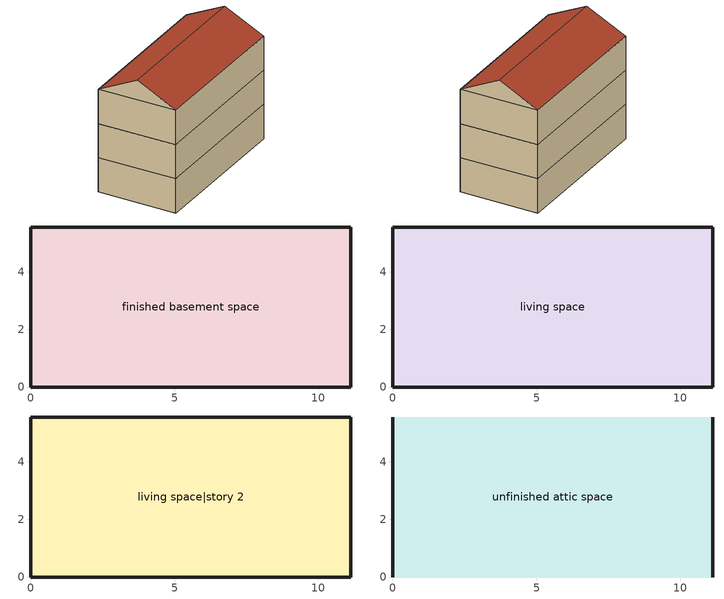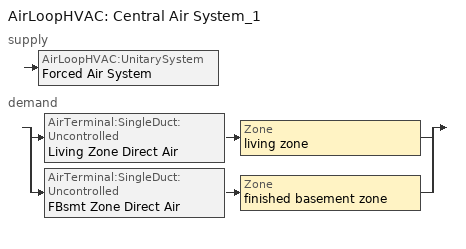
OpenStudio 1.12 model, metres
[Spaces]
finished basement space
 floor ground: 0,0 0,5.56 11.13,5.56 11.13,0 z-2.44
 wall ground: 0,5.56 0,0 11.13,0 11.13,5.56 0,5.56 z-2.44:0
living space
 floor to finished basement space: 0,0 0,5.56 11.13,5.56 11.13,0 z0
 wall outside: 0,5.56 0,0 11.13,0 11.13,5.56 0,5.56 z0:2.44
living space|story 2
 floor to living space: 0,0 0,5.56 11.13,5.56 11.13,0 z2.44
 wall outside: 0,5.56 0,0 11.13,0 11.13,5.56 0,5.56 z2.44:4.88
unfinished attic space
 floor to living space|story 2: 0,5.56 11.13,5.56 11.13,0 0,0 z4.88
 wall outside: 0,2.78,6.27 0,5.56,4.88 0,0,4.88; 11.13,2.78,6.27 11.13,0,4.88 11.13,5.56,4.88
 roof outside: 11.13,2.78,6.27 0,2.78,6.27 0,0,4.88 11.13,0,4.88; 0,2.78,6.27 11.13,2.78,6.27 11.13,5.56,4.88 0,5.56,4.88
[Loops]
AirLoopHVAC 'Central Air System_1'
 supply: AirLoopHVAC:UnitarySystem 'Forced Air System'
 demand: split
  | AirTerminal:SingleDuct:Uncontrolled 'Living Zone Direct Air' > Zone 'living zone'
  | AirTerminal:SingleDuct:Uncontrolled 'FBsmt Zone Direct Air' > Zone 'finished basement zone'
[ClimateZones]
Climate Zone Institution Name 1=ASHRAE; Climate Zone Document Name 1=ANSI/ASHRAE Standard 169; Climate Zone Document Year 1=2006; Climate Zone Institution Name 2=CEC; Climate Zone Document Name 2=California Climate Zone Descriptions; Climate Zone Document Year 2=1995; Climate Zone Institution Name 3=Building America; Climate Zone Document Year 3=0; Climate Zone Value 3=Cold
[Building]
Building 1: Standards Number of Living Units=1
[Site]
Denver Intl Ap_CO_USA: Latitude {deg}=39.83; Longitude {deg}=-104.65; Time Zone {hr}=-7; Elevation {m}=1650
[SizingPeriod:DesignDay] Barometric Pressure {Pa}=83011; Sky Clearness=0; Rain Indicator=0; Snow Indicator=0; Day of Month=21; Daylight Saving Time Indicator=0; Humidity Indicating Type=Wetbulb; Dry-Bulb Temperature Range Modifier Type=DefaultMultipliers
Name | Maximum Dry-Bulb Temperature {C} | Daily Dry-Bulb Temperature Range {deltaC} | Humidity Indicating Conditions at Maximum Dry-Bulb | Wind Speed {m/s} | Wind Direction {deg} | Month | Day Type | Solar Model Indicator | ASHRAE Taub | ASHRAE Taud
Denver Intl Ap Ann Clg .4% Condns WB=>MDB | 27.3 | 15.2 | 18.3 | 4.2 | 80 | 7 | SummerDesignDay | ASHRAETau | 0.424 | 2.012
Denver Intl Ap Ann Clg .4% Condns DB=>MWB | 34.6 | 15.2 | 15.7 | 4.2 | 80 | 7 | SummerDesignDay | ASHRAETau | 0.424 | 2.012
Denver Intl Ap Ann Htg 99.6% Condns DB | -17.4 | 0 | -17.4 | 3.3 | 160 | 12 | WinterDesignDay | ASHRAEClearSky
[Site:WaterMainsTemperature]
Calculation Method=Correlation; Annual Average Outdoor Air Temperature {C}=10.8753; Maximum Difference In Monthly Average Outdoor Air Temperatures {deltaC}=23.1524
[Site:GroundTemperature:BuildingSurface]
6.71221, 4.9416, 4.79814, 5.63626, 9.00496, 12.3608, 15.2732, 17.1228, 17.2883, 15.7979, 12.9685, 9.71588
[Site:GroundTemperature:Deep]
10.8753, 10.8753, 10.8753, 10.8753, 10.8753, 10.8753, 10.8753, 10.8753, 10.8753, 10.8753, 10.8753, 10.8753
[ThermalZone] Use Ideal Air Loads=No
Name | Thermostat
living zone | Living Zone Temperature SP 1
unfinished attic zone
finished basement zone | Living Zone Temperature SP
[Sizing:Zone] Zone Cooling Design Supply Air Temperature Input Method=SupplyAirTemperature; Zone Cooling Design Supply Air Temperature {C}=14; Zone Cooling Design Supply Air Temperature Difference {deltaC}=11.11; Zone Heating Design Supply Air Temperature Input Method=SupplyAirTemperature; Zone Heating Design Supply Air Temperature {C}=40; Zone Heating Design Supply Air Temperature Difference {deltaC}=11.11; Zone Cooling Design Supply Air Humidity Ratio {kg-H2O/kg-air}=0.0085; Zone Heating Design Supply Air Humidity Ratio {kg-H2O/kg-air}=0.008; Cooling Design Air Flow Method=DesignDay; Heating Design Air Flow Method=DesignDay; Account for Dedicated Outdoor Air System=No; Dedicated Outdoor Air System Control Strategy=NeutralSupplyAir; Dedicated Outdoor Air Low Setpoint Temperature for Design {C}=autosize; Dedicated Outdoor Air High Setpoint Temperature for Design {C}=autosize
living zone; unfinished attic zone; finished basement zone
[Zone equipment]
living zone: Living Zone Direct Air
finished basement zone: FBsmt Zone Direct Air
[Space]
Name | Thermal Zone
living space; living space|story 2 | living zone
unfinished attic space | unfinished attic zone
finished basement space | finished basement zone
[ElectricEquipment]
unit=1|bed=3.0|bath=2.0|space=living space|space=living space|story 2|space=finished basement space: Electric Equipment Definition=unit=1|bed=3.0|bath=2.0|space={fe505928-3029-4e60-b45c-4b4ec7866d99}|space={0b21e0b4-7fac-464f-a01a-ff30e736dd5a}|space={07a2fa0c-2876-49bf-b13b-6a0c66ea80b8}; Schedule=empty_schedule
[ThermostatSetpoint:DualSetpoint]
Name | Heating Setpoint Temperature Schedule | Cooling Setpoint Temperature Schedule
Living Zone Temperature SP | residential heating setpoint 2 | residential cooling setpoint 2
Living Zone Temperature SP 1 | residential heating setpoint | residential cooling setpoint
[Coil:Heating:Gas]
Furnace Heating Coil 1: Availability Schedule=residential heating season; Gas Burner Efficiency=0.78; Nominal Capacity {W}=AutoSize; Parasitic Electric Load {W}=0; Parasitic Gas Load {W}=0
[Coil:Cooling:DX:MultiSpeed:StageData]
Coil Cooling DX Multi Speed Stage Data 1: Gross Rated Total Cooling Capacity {W}=autosize; Gross Rated Sensible Heat Ratio=autosize; Gross Rated Cooling COP {W/W}=3.95054; Rated Air Flow Rate {m3/s}=autosize; Rated Evaporator Fan Power Per Volume Flow Rate {W/(m3/s)}=773.3; Total Cooling Capacity Function of Temperature Curve=Cool-Cap-fT; Total Cooling Capacity Function of Flow Fraction Curve=Cool-CAP-fFF; Energy Input Ratio Function of Temperature Curve=Cool-EIR-fT; Energy Input Ratio Function of Flow Fraction Curve=Cool-EIR-fFF; Part Load Fraction Correlation Curve=Cool-PLF-fPLR; Nominal Time for Condensate Removal to Begin {s}=1000; Ratio of Initial Moisture Evaporation Rate and Steady State Latent Capacity=1.5; Maximum Cycling Rate {cycles/hr}=3; Latent Capacity Time Constant {s}=45; Rated Waste Heat Fraction of Power Input=0.2; Waste Heat Function of Temperature Curve=ConstantBiquadratic; Evaporative Condenser Effectiveness=0.9; Evaporative Condenser Air Flow Rate {m3/s}=autosize; Rated Evaporative Condenser Pump Power Consumption {W}=autosize
[Coil:Cooling:DX:SingleSpeed]
DX Cooling Coil: Availability Schedule=residential cooling season; Rated Total Cooling Capacity {W}=autosize; Rated Sensible Heat Ratio=autosize; Rated COP {W/W}=3.95054; Rated Air Flow Rate {m3/s}=autosize; Rated Evaporator Fan Power Per Volume Flow Rate {W/(m3/s)}=773.391; Total Cooling Capacity Function of Temperature Curve=Cool-Cap-fT; Total Cooling Capacity Function of Flow Fraction Curve=Cool-CAP-fFF; Energy Input Ratio Function of Temperature Curve=Cool-EIR-fT; Energy Input Ratio Function of Flow Fraction Curve=Cool-EIR-fFF; Part Load Fraction Correlation Curve=Cool-PLF-fPLR; Nominal Time for Condensate Removal to Begin {s}=1000; Ratio of Initial Moisture Evaporation Rate and Steady State Latent Capacity=1.5; Maximum Cycling Rate {cycles/hr}=3; Latent Capacity Time Constant {s}=45; Condenser Type=AirCooled; Evaporative Condenser Effectiveness=0; Evaporative Condenser Air Flow Rate {m3/s}=Autosize; Evaporative Condenser Pump Rated Power Consumption {W}=Autosize; Crankcase Heater Capacity {W}=0; Maximum Outdoor Dry-Bulb Temperature for Crankcase Heater Operation {C}=12.7778; Basin Heater Capacity {W/K}=0; Basin Heater Setpoint Temperature {C}=10
[Fan:OnOff]
Supply Fan_1: Availability Schedule=SupplyFanAvailability 1; Fan Efficiency=0.117562; Pressure Rise {Pa}=124.55; Maximum Flow Rate {m3/s}=autosize; Motor Efficiency=1; Motor In Airstream Fraction=1; Fan Power Ratio Function of Speed Ratio Curve=Fan On Off Power Curve 1; Fan Efficiency Ratio Function of Speed Ratio Curve=Fan On Off Efficiency Curve 1
[AirLoopHVAC:UnitarySystem]
Forced Air System: Control Type=Load; Controlling Zone or Thermostat Location=living zone; Dehumidification Control Type=None; Availability Schedule=Always On Discrete; Supply Fan=Supply Fan_1; Fan Placement=BlowThrough; Supply Air Fan Operating Mode Schedule=SupplyFanOperation 1; Heating Coil=Furnace Heating Coil 1; DX Heating Coil Sizing Ratio=1; Cooling Coil=DX Cooling Coil; Use DOAS DX Cooling Coil=No; DOAS DX Cooling Coil Leaving Minimum Air Temperature {C}=2; Latent Load Control=SensibleOnlyLoadControl; Supply Air Flow Rate During Cooling Operation {m3/s}=autosize; Supply Air Flow Rate During Heating Operation {m3/s}=autosize; Supply Air Flow Rate When No Cooling or Heating is Required {m3/s}=0; Maximum Supply Air Temperature {C}=48.8889; Maximum Outdoor Dry-Bulb Temperature for Supplemental Heater Operation {C}=21; Maximum Cycling Rate {cycles/hr}=2.5; Heat Pump Time Constant {s}=60; Fraction of On-Cycle Power Use=0.01; Heat Pump Fan Delay Time {s}=60; Ancilliary On-Cycle Electric Power {W}=0; Ancilliary Off-Cycle Electric Power {W}=0
[AirLoopHVAC]
Central Air System_1: Availability Schedule=Always On Discrete; Design Supply Air Flow Rate {m3/s}=AutoSize
[Sizing:System]
Central Air System_1: Type of Load to Size On=Sensible; Design Outdoor Air Flow Rate {m3/s}=Autosize; Minimum System Air Flow Ratio=0.3; Preheat Design Temperature {C}=7; Preheat Design Humidity Ratio {kg-H2O/kg-Air}=0.008; Precool Design Temperature {C}=12.8; Precool Design Humidity Ratio {kg-H2O/kg-Air}=0.008; Central Cooling Design Supply Air Temperature {C}=12.8; Central Heating Design Supply Air Temperature {C}=16.7; Sizing Option=NonCoincident; 100% Outdoor Air in Cooling=Yes; 100% Outdoor Air in Heating=Yes; Central Cooling Design Supply Air Humidity Ratio {kg-H2O/kg-Air}=0.0085; Central Heating Design Supply Air Humidity Ratio {kg-H2O/kg-Air}=0.008; Cooling Design Air Flow Method=DesignDay; Cooling Design Air Flow Rate {m3/s}=0; Heating Design Air Flow Method=DesignDay; Heating Design Air Flow Rate {m3/s}=0; System Outdoor Air Method=ZoneSum; Zone Maximum Outdoor Air Fraction=1; Cooling Supply Air Flow Rate Per Floor Area {m3/s-m2}=0.00996765; Cooling Fraction of Autosized Cooling Supply Air Flow Rate=1; Cooling Supply Air Flow Rate Per Unit Cooling Capacity {m3/s-W}=3.94755e-05; Heating Supply Air Flow Rate Per Floor Area {m3/s-m2}=0.00996765; Heating Fraction of Autosized Heating Supply Air Flow Rate=1; Heating Fraction of Autosized Cooling Supply Air Flow Rate=1; Heating Supply Air Flow Rate Per Unit Heating Capacity {m3/s-W}=3.15882e-05; Cooling Design Capacity Method=CoolingDesignCapacity; Cooling Design Capacity {W}=autosize; Cooling Design Capacity Per Floor Area {W/m2}=234.7; Fraction of Autosized Cooling Design Capacity=1; Heating Design Capacity Method=HeatingDesignCapacity; Heating Design Capacity {W}=autosize; Heating Design Capacity Per Floor Area {W/m2}=157; Fraction of Autosized Heating Design Capacity=1; Central Cooling Capacity Control Method=OnOff
[AirTerminal:SingleDuct:Uncontrolled] Availability Schedule=Always On Discrete; Maximum Air Flow Rate {m3/s}=AutoSize
Living Zone Direct Air; FBsmt Zone Direct Air
[Schedule:Ruleset]
Name | Default Day Schedule | Summer Design Day Schedule | Winter Design Day Schedule
empty_schedule | Schedule Day 1
residential heating season | Schedule Day 2 | residential heating season summer 1 | residential heating season winter 1
residential cooling season | Schedule Day 7 | residential cooling season summer 1 | residential cooling season winter 1
residential heating setpoint 2 | Schedule Day 8 | residential heating setpoint summer 5 | residential heating setpoint winter 5
residential cooling setpoint 2 | Schedule Day 9 | residential cooling setpoint summer 5 | residential cooling setpoint winter 5
residential heating setpoint | Schedule Day 3 | residential heating setpoint summer 7 | residential heating setpoint winter 7
residential cooling setpoint | Schedule Day 4 | residential cooling setpoint summer 7 | residential cooling setpoint winter 7
[Schedule:Day]
Schedule Day 1; Schedule Day 2; Schedule Day 7; Schedule Day 8; Schedule Day 9; Schedule Day 3; Schedule Day 4: 24, 0, 0
residential heating season weekday1; residential heating season weekend1; residential heating season weekday2; residential heating season weekend2; residential heating season weekday3; residential heating season weekend3; residential heating season weekday4; residential heating season weekend4; residential heating season weekday5; residential heating season weekend5; residential heating season weekday6; residential heating season weekend6; residential heating season weekday10; residential heating season weekend10; residential heating season weekday11; residential heating season weekend11; residential heating season weekday12; residential heating season weekend12; residential heating season summer 1; residential heating season winter 1; residential cooling season weekday5; residential cooling season weekend5; residential cooling season weekday6; residential cooling season weekend6; residential cooling season weekday7; residential cooling season weekend7; residential cooling season weekday8; residential cooling season weekend8; residential cooling season weekday9; residential cooling season weekend9; residential cooling season weekday10; residential cooling season weekend10; residential cooling season summer 1: 1, 0, 1, 2, 0, 1, 3, 0, 1, 4, 0, 1, 5, 0, 1, 6, 0, 1, 7, 0, 1, 8, 0, 1, 9, 0, 1, 10, 0, 1, 11, 0, 1, 12, 0, 1, 13, 0, 1, 14, 0, 1, 15, 0, 1, 16, 0, 1, 17, 0, 1, 18, 0, 1, 19, 0, 1, 20, 0, 1, 21, 0, 1, 22, 0, 1, 23, 0, 1, 24, 0, 1
residential heating season weekday7; residential heating season weekend7; residential heating season weekday8; residential heating season weekend8; residential heating season weekday9; residential heating season weekend9; residential cooling season weekday1; residential cooling season weekend1; residential cooling season weekday2; residential cooling season weekend2; residential cooling season weekday3; residential cooling season weekend3; residential cooling season weekday4; residential cooling season weekend4; residential cooling season weekday11; residential cooling season weekend11; residential cooling season weekday12; residential cooling season weekend12; residential cooling season winter 1: 1, 0, 0, 2, 0, 0, 3, 0, 0, 4, 0, 0, 5, 0, 0, 6, 0, 0, 7, 0, 0, 8, 0, 0, 9, 0, 0, 10, 0, 0, 11, 0, 0, 12, 0, 0, 13, 0, 0, 14, 0, 0, 15, 0, 0, 16, 0, 0, 17, 0, 0, 18, 0, 0, 19, 0, 0, 20, 0, 0, 21, 0, 0, 22, 0, 0, 23, 0, 0, 24, 0, 0
residential heating setpoint weekday1 2; residential heating setpoint weekend1 2; residential heating setpoint weekday2 2; residential heating setpoint weekend2 2; residential heating setpoint weekday3 2; residential heating setpoint weekend3 2; residential heating setpoint weekday4 2; residential heating setpoint weekend4 2; residential heating setpoint weekday5 2; residential heating setpoint weekend5 2; residential heating setpoint weekday6 2; residential heating setpoint weekend6 2; residential heating setpoint weekday10 2; residential heating setpoint weekend10 2; residential heating setpoint weekday11 2; residential heating setpoint weekend11 2; residential heating setpoint weekday12 2; residential heating setpoint weekend12 2; residential heating setpoint summer 5; residential heating setpoint winter 5; residential heating setpoint weekday1; residential heating setpoint weekend1; residential heating setpoint weekday2; residential heating setpoint weekend2; residential heating setpoint weekday3; residential heating setpoint weekend3; residential heating setpoint weekday4; residential heating setpoint weekend4; residential heating setpoint weekday5; residential heating setpoint weekend5; residential heating setpoint weekday6; residential heating setpoint weekend6; residential heating setpoint weekday10; residential heating setpoint weekend10; residential heating setpoint weekday11; residential heating setpoint weekend11; residential heating setpoint weekday12; residential heating setpoint weekend12; residential heating setpoint summer 7; residential heating setpoint winter 7: 1, 0, 21.6667, 2, 0, 21.6667, 3, 0, 21.6667, 4, 0, 21.6667, 5, 0, 21.6667, 6, 0, 21.6667, 7, 0, 21.6667, 8, 0, 21.6667, 9, 0, 21.6667, 10, 0, 21.6667, 11, 0, 21.6667, 12, 0, 21.6667, 13, 0, 21.6667, 14, 0, 21.6667, 15, 0, 21.6667, 16, 0, 21.6667, 17, 0, 21.6667, 18, 0, 21.6667, 19, 0, 21.6667, 20, 0, 21.6667, 21, 0, 21.6667, 22, 0, 21.6667, 23, 0, 21.6667, 24, 0, 21.6667
residential heating setpoint weekday7 2; residential heating setpoint weekend7 2; residential heating setpoint weekday8 2; residential heating setpoint weekend8 2; residential heating setpoint weekday9 2; residential heating setpoint weekend9 2; residential heating setpoint weekday7; residential heating setpoint weekend7; residential heating setpoint weekday8; residential heating setpoint weekend8; residential heating setpoint weekday9; residential heating setpoint weekend9: 1, 0, -10000, 2, 0, -10000, 3, 0, -10000, 4, 0, -10000, 5, 0, -10000, 6, 0, -10000, 7, 0, -10000, 8, 0, -10000, 9, 0, -10000, 10, 0, -10000, 11, 0, -10000, 12, 0, -10000, 13, 0, -10000, 14, 0, -10000, 15, 0, -10000, 16, 0, -10000, 17, 0, -10000, 18, 0, -10000, 19, 0, -10000, 20, 0, -10000, 21, 0, -10000, 22, 0, -10000, 23, 0, -10000, 24, 0, -10000
residential cooling setpoint weekday1 2; residential cooling setpoint weekend1 2; residential cooling setpoint weekday2 2; residential cooling setpoint weekend2 2; residential cooling setpoint weekday3 2; residential cooling setpoint weekend3 2; residential cooling setpoint weekday4 2; residential cooling setpoint weekend4 2; residential cooling setpoint weekday11 2; residential cooling setpoint weekend11 2; residential cooling setpoint weekday12 2; residential cooling setpoint weekend12 2; residential cooling setpoint winter 5; residential cooling setpoint weekday1; residential cooling setpoint weekend1; residential cooling setpoint weekday2; residential cooling setpoint weekend2; residential cooling setpoint weekday3; residential cooling setpoint weekend3; residential cooling setpoint weekday4; residential cooling setpoint weekend4; residential cooling setpoint weekday11; residential cooling setpoint weekend11; residential cooling setpoint weekday12; residential cooling setpoint weekend12; residential cooling setpoint winter 7: 1, 0, 10000, 2, 0, 10000, 3, 0, 10000, 4, 0, 10000, 5, 0, 10000, 6, 0, 10000, 7, 0, 10000, 8, 0, 10000, 9, 0, 10000, 10, 0, 10000, 11, 0, 10000, 12, 0, 10000, 13, 0, 10000, 14, 0, 10000, 15, 0, 10000, 16, 0, 10000, 17, 0, 10000, 18, 0, 10000, 19, 0, 10000, 20, 0, 10000, 21, 0, 10000, 22, 0, 10000, 23, 0, 10000, 24, 0, 10000
residential cooling setpoint weekday5 2; residential cooling setpoint weekend5 2; residential cooling setpoint weekday6 2; residential cooling setpoint weekend6 2; residential cooling setpoint weekday7 2; residential cooling setpoint weekend7 2; residential cooling setpoint weekday8 2; residential cooling setpoint weekend8 2; residential cooling setpoint weekday9 2; residential cooling setpoint weekend9 2; residential cooling setpoint weekday10 2; residential cooling setpoint weekend10 2; residential cooling setpoint summer 5; residential cooling setpoint weekday5; residential cooling setpoint weekend5; residential cooling setpoint weekday6; residential cooling setpoint weekend6; residential cooling setpoint weekday7; residential cooling setpoint weekend7; residential cooling setpoint weekday8; residential cooling setpoint weekend8; residential cooling setpoint weekday9; residential cooling setpoint weekend9; residential cooling setpoint weekday10; residential cooling setpoint weekend10; residential cooling setpoint summer 7: 1, 0, 24.4444, 2, 0, 24.4444, 3, 0, 24.4444, 4, 0, 24.4444, 5, 0, 24.4444, 6, 0, 24.4444, 7, 0, 24.4444, 8, 0, 24.4444, 9, 0, 24.4444, 10, 0, 24.4444, 11, 0, 24.4444, 12, 0, 24.4444, 13, 0, 24.4444, 14, 0, 24.4444, 15, 0, 24.4444, 16, 0, 24.4444, 17, 0, 24.4444, 18, 0, 24.4444, 19, 0, 24.4444, 20, 0, 24.4444, 21, 0, 24.4444, 22, 0, 24.4444, 23, 0, 24.4444, 24, 0, 24.4444
[Schedule:Constant]
Name | Value
Always On Discrete; SupplyFanAvailability 1 | 1
SupplyFanOperation 1 | 0
[Curve:Exponent]
Fan On Off Power Curve 1: Coefficient1 Constant=1; Coefficient2 Constant=0; Coefficient3 Constant=0; Minimum Value of x=0; Maximum Value of x=1
[Curve:Cubic]
Fan On Off Efficiency Curve 1: Coefficient1 Constant=1; Coefficient2 x=0; Coefficient3 x**2=0; Coefficient4 x**3=0; Minimum Value of x=0; Maximum Value of x=1
[Schedule:Rule] Date Specification Type=DateRange; Start Day=1
Name | Schedule Ruleset | Rule Order | Day Schedule | Apply Sunday | Apply Monday | Apply Tuesday | Apply Wednesday | Apply Thursday | Apply Friday | Apply Saturday | Start Month | End Month | End Day
residential heating season weekday ruleset1 | residential heating season | 23 | residential heating season weekday1 | No | Yes | Yes | Yes | Yes | Yes | No | 1 | 1 | 31
residential heating season weekend ruleset1 | residential heating season | 22 | residential heating season weekend1 | Yes | No | No | No | No | No | Yes | 1 | 1 | 31
residential heating season weekday ruleset2 | residential heating season | 21 | residential heating season weekday2 | No | Yes | Yes | Yes | Yes | Yes | No | 2 | 2 | 28
residential heating season weekend ruleset2 | residential heating season | 20 | residential heating season weekend2 | Yes | No | No | No | No | No | Yes | 2 | 2 | 28
residential heating season weekday ruleset3 | residential heating season | 19 | residential heating season weekday3 | No | Yes | Yes | Yes | Yes | Yes | No | 3 | 3 | 31
residential heating season weekend ruleset3 | residential heating season | 18 | residential heating season weekend3 | Yes | No | No | No | No | No | Yes | 3 | 3 | 31
residential heating season weekday ruleset4 | residential heating season | 17 | residential heating season weekday4 | No | Yes | Yes | Yes | Yes | Yes | No | 4 | 4 | 30
residential heating season weekend ruleset4 | residential heating season | 16 | residential heating season weekend4 | Yes | No | No | No | No | No | Yes | 4 | 4 | 30
residential heating season weekday ruleset5 | residential heating season | 15 | residential heating season weekday5 | No | Yes | Yes | Yes | Yes | Yes | No | 5 | 5 | 31
residential heating season weekend ruleset5 | residential heating season | 14 | residential heating season weekend5 | Yes | No | No | No | No | No | Yes | 5 | 5 | 31
residential heating season weekday ruleset6 | residential heating season | 13 | residential heating season weekday6 | No | Yes | Yes | Yes | Yes | Yes | No | 6 | 6 | 30
residential heating season weekend ruleset6 | residential heating season | 12 | residential heating season weekend6 | Yes | No | No | No | No | No | Yes | 6 | 6 | 30
residential heating season weekday ruleset7 | residential heating season | 11 | residential heating season weekday7 | No | Yes | Yes | Yes | Yes | Yes | No | 7 | 7 | 31
residential heating season weekend ruleset7 | residential heating season | 10 | residential heating season weekend7 | Yes | No | No | No | No | No | Yes | 7 | 7 | 31
residential heating season weekday ruleset8 | residential heating season | 9 | residential heating season weekday8 | No | Yes | Yes | Yes | Yes | Yes | No | 8 | 8 | 31
residential heating season weekend ruleset8 | residential heating season | 8 | residential heating season weekend8 | Yes | No | No | No | No | No | Yes | 8 | 8 | 31
residential heating season weekday ruleset9 | residential heating season | 7 | residential heating season weekday9 | No | Yes | Yes | Yes | Yes | Yes | No | 9 | 9 | 30
residential heating season weekend ruleset9 | residential heating season | 6 | residential heating season weekend9 | Yes | No | No | No | No | No | Yes | 9 | 9 | 30
residential heating season weekday ruleset10 | residential heating season | 5 | residential heating season weekday10 | No | Yes | Yes | Yes | Yes | Yes | No | 10 | 10 | 31
residential heating season weekend ruleset10 | residential heating season | 4 | residential heating season weekend10 | Yes | No | No | No | No | No | Yes | 10 | 10 | 31
residential heating season weekday ruleset11 | residential heating season | 3 | residential heating season weekday11 | No | Yes | Yes | Yes | Yes | Yes | No | 11 | 11 | 30
residential heating season weekend ruleset11 | residential heating season | 2 | residential heating season weekend11 | Yes | No | No | No | No | No | Yes | 11 | 11 | 30
residential heating season weekday ruleset12 | residential heating season | 1 | residential heating season weekday12 | No | Yes | Yes | Yes | Yes | Yes | No | 12 | 12 | 31
residential heating season weekend ruleset12 | residential heating season | 0 | residential heating season weekend12 | Yes | No | No | No | No | No | Yes | 12 | 12 | 31
residential cooling season weekday ruleset1 | residential cooling season | 23 | residential cooling season weekday1 | No | Yes | Yes | Yes | Yes | Yes | No | 1 | 1 | 31
residential cooling season weekend ruleset1 | residential cooling season | 22 | residential cooling season weekend1 | Yes | No | No | No | No | No | Yes | 1 | 1 | 31
residential cooling season weekday ruleset2 | residential cooling season | 21 | residential cooling season weekday2 | No | Yes | Yes | Yes | Yes | Yes | No | 2 | 2 | 28
residential cooling season weekend ruleset2 | residential cooling season | 20 | residential cooling season weekend2 | Yes | No | No | No | No | No | Yes | 2 | 2 | 28
residential cooling season weekday ruleset3 | residential cooling season | 19 | residential cooling season weekday3 | No | Yes | Yes | Yes | Yes | Yes | No | 3 | 3 | 31
residential cooling season weekend ruleset3 | residential cooling season | 18 | residential cooling season weekend3 | Yes | No | No | No | No | No | Yes | 3 | 3 | 31
residential cooling season weekday ruleset4 | residential cooling season | 17 | residential cooling season weekday4 | No | Yes | Yes | Yes | Yes | Yes | No | 4 | 4 | 30
residential cooling season weekend ruleset4 | residential cooling season | 16 | residential cooling season weekend4 | Yes | No | No | No | No | No | Yes | 4 | 4 | 30
residential cooling season weekday ruleset5 | residential cooling season | 15 | residential cooling season weekday5 | No | Yes | Yes | Yes | Yes | Yes | No | 5 | 5 | 31
residential cooling season weekend ruleset5 | residential cooling season | 14 | residential cooling season weekend5 | Yes | No | No | No | No | No | Yes | 5 | 5 | 31
residential cooling season weekday ruleset6 | residential cooling season | 13 | residential cooling season weekday6 | No | Yes | Yes | Yes | Yes | Yes | No | 6 | 6 | 30
residential cooling season weekend ruleset6 | residential cooling season | 12 | residential cooling season weekend6 | Yes | No | No | No | No | No | Yes | 6 | 6 | 30
residential cooling season weekday ruleset7 | residential cooling season | 11 | residential cooling season weekday7 | No | Yes | Yes | Yes | Yes | Yes | No | 7 | 7 | 31
residential cooling season weekend ruleset7 | residential cooling season | 10 | residential cooling season weekend7 | Yes | No | No | No | No | No | Yes | 7 | 7 | 31
residential cooling season weekday ruleset8 | residential cooling season | 9 | residential cooling season weekday8 | No | Yes | Yes | Yes | Yes | Yes | No | 8 | 8 | 31
residential cooling season weekend ruleset8 | residential cooling season | 8 | residential cooling season weekend8 | Yes | No | No | No | No | No | Yes | 8 | 8 | 31
residential cooling season weekday ruleset9 | residential cooling season | 7 | residential cooling season weekday9 | No | Yes | Yes | Yes | Yes | Yes | No | 9 | 9 | 30
residential cooling season weekend ruleset9 | residential cooling season | 6 | residential cooling season weekend9 | Yes | No | No | No | No | No | Yes | 9 | 9 | 30
residential cooling season weekday ruleset10 | residential cooling season | 5 | residential cooling season weekday10 | No | Yes | Yes | Yes | Yes | Yes | No | 10 | 10 | 31
residential cooling season weekend ruleset10 | residential cooling season | 4 | residential cooling season weekend10 | Yes | No | No | No | No | No | Yes | 10 | 10 | 31
residential cooling season weekday ruleset11 | residential cooling season | 3 | residential cooling season weekday11 | No | Yes | Yes | Yes | Yes | Yes | No | 11 | 11 | 30
residential cooling season weekend ruleset11 | residential cooling season | 2 | residential cooling season weekend11 | Yes | No | No | No | No | No | Yes | 11 | 11 | 30
residential cooling season weekday ruleset12 | residential cooling season | 1 | residential cooling season weekday12 | No | Yes | Yes | Yes | Yes | Yes | No | 12 | 12 | 31
residential cooling season weekend ruleset12 | residential cooling season | 0 | residential cooling season weekend12 | Yes | No | No | No | No | No | Yes | 12 | 12 | 31
residential heating setpoint weekday ruleset1 2 | residential heating setpoint 2 | 23 | residential heating setpoint weekday1 2 | No | Yes | Yes | Yes | Yes | Yes | No | 1 | 1 | 31
residential heating setpoint weekend ruleset1 2 | residential heating setpoint 2 | 22 | residential heating setpoint weekend1 2 | Yes | No | No | No | No | No | Yes | 1 | 1 | 31
residential heating setpoint weekday ruleset2 2 | residential heating setpoint 2 | 21 | residential heating setpoint weekday2 2 | No | Yes | Yes | Yes | Yes | Yes | No | 2 | 2 | 28
residential heating setpoint weekend ruleset2 2 | residential heating setpoint 2 | 20 | residential heating setpoint weekend2 2 | Yes | No | No | No | No | No | Yes | 2 | 2 | 28
residential heating setpoint weekday ruleset3 2 | residential heating setpoint 2 | 19 | residential heating setpoint weekday3 2 | No | Yes | Yes | Yes | Yes | Yes | No | 3 | 3 | 31
residential heating setpoint weekend ruleset3 2 | residential heating setpoint 2 | 18 | residential heating setpoint weekend3 2 | Yes | No | No | No | No | No | Yes | 3 | 3 | 31
residential heating setpoint weekday ruleset4 2 | residential heating setpoint 2 | 17 | residential heating setpoint weekday4 2 | No | Yes | Yes | Yes | Yes | Yes | No | 4 | 4 | 30
residential heating setpoint weekend ruleset4 2 | residential heating setpoint 2 | 16 | residential heating setpoint weekend4 2 | Yes | No | No | No | No | No | Yes | 4 | 4 | 30
residential heating setpoint weekday ruleset5 2 | residential heating setpoint 2 | 15 | residential heating setpoint weekday5 2 | No | Yes | Yes | Yes | Yes | Yes | No | 5 | 5 | 31
residential heating setpoint weekend ruleset5 2 | residential heating setpoint 2 | 14 | residential heating setpoint weekend5 2 | Yes | No | No | No | No | No | Yes | 5 | 5 | 31
residential heating setpoint weekday ruleset6 2 | residential heating setpoint 2 | 13 | residential heating setpoint weekday6 2 | No | Yes | Yes | Yes | Yes | Yes | No | 6 | 6 | 30
residential heating setpoint weekend ruleset6 2 | residential heating setpoint 2 | 12 | residential heating setpoint weekend6 2 | Yes | No | No | No | No | No | Yes | 6 | 6 | 30
residential heating setpoint weekday ruleset7 2 | residential heating setpoint 2 | 11 | residential heating setpoint weekday7 2 | No | Yes | Yes | Yes | Yes | Yes | No | 7 | 7 | 31
residential heating setpoint weekend ruleset7 2 | residential heating setpoint 2 | 10 | residential heating setpoint weekend7 2 | Yes | No | No | No | No | No | Yes | 7 | 7 | 31
residential heating setpoint weekday ruleset8 2 | residential heating setpoint 2 | 9 | residential heating setpoint weekday8 2 | No | Yes | Yes | Yes | Yes | Yes | No | 8 | 8 | 31
residential heating setpoint weekend ruleset8 2 | residential heating setpoint 2 | 8 | residential heating setpoint weekend8 2 | Yes | No | No | No | No | No | Yes | 8 | 8 | 31
residential heating setpoint weekday ruleset9 2 | residential heating setpoint 2 | 7 | residential heating setpoint weekday9 2 | No | Yes | Yes | Yes | Yes | Yes | No | 9 | 9 | 30
residential heating setpoint weekend ruleset9 2 | residential heating setpoint 2 | 6 | residential heating setpoint weekend9 2 | Yes | No | No | No | No | No | Yes | 9 | 9 | 30
residential heating setpoint weekday ruleset10 2 | residential heating setpoint 2 | 5 | residential heating setpoint weekday10 2 | No | Yes | Yes | Yes | Yes | Yes | No | 10 | 10 | 31
residential heating setpoint weekend ruleset10 2 | residential heating setpoint 2 | 4 | residential heating setpoint weekend10 2 | Yes | No | No | No | No | No | Yes | 10 | 10 | 31
residential heating setpoint weekday ruleset11 2 | residential heating setpoint 2 | 3 | residential heating setpoint weekday11 2 | No | Yes | Yes | Yes | Yes | Yes | No | 11 | 11 | 30
residential heating setpoint weekend ruleset11 2 | residential heating setpoint 2 | 2 | residential heating setpoint weekend11 2 | Yes | No | No | No | No | No | Yes | 11 | 11 | 30
residential heating setpoint weekday ruleset12 2 | residential heating setpoint 2 | 1 | residential heating setpoint weekday12 2 | No | Yes | Yes | Yes | Yes | Yes | No | 12 | 12 | 31
residential heating setpoint weekend ruleset12 2 | residential heating setpoint 2 | 0 | residential heating setpoint weekend12 2 | Yes | No | No | No | No | No | Yes | 12 | 12 | 31
residential cooling setpoint weekday ruleset1 2 | residential cooling setpoint 2 | 23 | residential cooling setpoint weekday1 2 | No | Yes | Yes | Yes | Yes | Yes | No | 1 | 1 | 31
residential cooling setpoint weekend ruleset1 2 | residential cooling setpoint 2 | 22 | residential cooling setpoint weekend1 2 | Yes | No | No | No | No | No | Yes | 1 | 1 | 31
residential cooling setpoint weekday ruleset2 2 | residential cooling setpoint 2 | 21 | residential cooling setpoint weekday2 2 | No | Yes | Yes | Yes | Yes | Yes | No | 2 | 2 | 28
residential cooling setpoint weekend ruleset2 2 | residential cooling setpoint 2 | 20 | residential cooling setpoint weekend2 2 | Yes | No | No | No | No | No | Yes | 2 | 2 | 28
residential cooling setpoint weekday ruleset3 2 | residential cooling setpoint 2 | 19 | residential cooling setpoint weekday3 2 | No | Yes | Yes | Yes | Yes | Yes | No | 3 | 3 | 31
residential cooling setpoint weekend ruleset3 2 | residential cooling setpoint 2 | 18 | residential cooling setpoint weekend3 2 | Yes | No | No | No | No | No | Yes | 3 | 3 | 31
residential cooling setpoint weekday ruleset4 2 | residential cooling setpoint 2 | 17 | residential cooling setpoint weekday4 2 | No | Yes | Yes | Yes | Yes | Yes | No | 4 | 4 | 30
residential cooling setpoint weekend ruleset4 2 | residential cooling setpoint 2 | 16 | residential cooling setpoint weekend4 2 | Yes | No | No | No | No | No | Yes | 4 | 4 | 30
residential cooling setpoint weekday ruleset5 2 | residential cooling setpoint 2 | 15 | residential cooling setpoint weekday5 2 | No | Yes | Yes | Yes | Yes | Yes | No | 5 | 5 | 31
residential cooling setpoint weekend ruleset5 2 | residential cooling setpoint 2 | 14 | residential cooling setpoint weekend5 2 | Yes | No | No | No | No | No | Yes | 5 | 5 | 31
residential cooling setpoint weekday ruleset6 2 | residential cooling setpoint 2 | 13 | residential cooling setpoint weekday6 2 | No | Yes | Yes | Yes | Yes | Yes | No | 6 | 6 | 30
residential cooling setpoint weekend ruleset6 2 | residential cooling setpoint 2 | 12 | residential cooling setpoint weekend6 2 | Yes | No | No | No | No | No | Yes | 6 | 6 | 30
residential cooling setpoint weekday ruleset7 2 | residential cooling setpoint 2 | 11 | residential cooling setpoint weekday7 2 | No | Yes | Yes | Yes | Yes | Yes | No | 7 | 7 | 31
residential cooling setpoint weekend ruleset7 2 | residential cooling setpoint 2 | 10 | residential cooling setpoint weekend7 2 | Yes | No | No | No | No | No | Yes | 7 | 7 | 31
residential cooling setpoint weekday ruleset8 2 | residential cooling setpoint 2 | 9 | residential cooling setpoint weekday8 2 | No | Yes | Yes | Yes | Yes | Yes | No | 8 | 8 | 31
residential cooling setpoint weekend ruleset8 2 | residential cooling setpoint 2 | 8 | residential cooling setpoint weekend8 2 | Yes | No | No | No | No | No | Yes | 8 | 8 | 31
residential cooling setpoint weekday ruleset9 2 | residential cooling setpoint 2 | 7 | residential cooling setpoint weekday9 2 | No | Yes | Yes | Yes | Yes | Yes | No | 9 | 9 | 30
residential cooling setpoint weekend ruleset9 2 | residential cooling setpoint 2 | 6 | residential cooling setpoint weekend9 2 | Yes | No | No | No | No | No | Yes | 9 | 9 | 30
residential cooling setpoint weekday ruleset10 2 | residential cooling setpoint 2 | 5 | residential cooling setpoint weekday10 2 | No | Yes | Yes | Yes | Yes | Yes | No | 10 | 10 | 31
residential cooling setpoint weekend ruleset10 2 | residential cooling setpoint 2 | 4 | residential cooling setpoint weekend10 2 | Yes | No | No | No | No | No | Yes | 10 | 10 | 31
residential cooling setpoint weekday ruleset11 2 | residential cooling setpoint 2 | 3 | residential cooling setpoint weekday11 2 | No | Yes | Yes | Yes | Yes | Yes | No | 11 | 11 | 30
residential cooling setpoint weekend ruleset11 2 | residential cooling setpoint 2 | 2 | residential cooling setpoint weekend11 2 | Yes | No | No | No | No | No | Yes | 11 | 11 | 30
residential cooling setpoint weekday ruleset12 2 | residential cooling setpoint 2 | 1 | residential cooling setpoint weekday12 2 | No | Yes | Yes | Yes | Yes | Yes | No | 12 | 12 | 31
residential cooling setpoint weekend ruleset12 2 | residential cooling setpoint 2 | 0 | residential cooling setpoint weekend12 2 | Yes | No | No | No | No | No | Yes | 12 | 12 | 31
residential heating setpoint weekday ruleset1 | residential heating setpoint | 23 | residential heating setpoint weekday1 | No | Yes | Yes | Yes | Yes | Yes | No | 1 | 1 | 31
residential heating setpoint weekend ruleset1 | residential heating setpoint | 22 | residential heating setpoint weekend1 | Yes | No | No | No | No | No | Yes | 1 | 1 | 31
residential heating setpoint weekday ruleset2 | residential heating setpoint | 21 | residential heating setpoint weekday2 | No | Yes | Yes | Yes | Yes | Yes | No | 2 | 2 | 28
residential heating setpoint weekend ruleset2 | residential heating setpoint | 20 | residential heating setpoint weekend2 | Yes | No | No | No | No | No | Yes | 2 | 2 | 28
residential heating setpoint weekday ruleset3 | residential heating setpoint | 19 | residential heating setpoint weekday3 | No | Yes | Yes | Yes | Yes | Yes | No | 3 | 3 | 31
residential heating setpoint weekend ruleset3 | residential heating setpoint | 18 | residential heating setpoint weekend3 | Yes | No | No | No | No | No | Yes | 3 | 3 | 31
residential heating setpoint weekday ruleset4 | residential heating setpoint | 17 | residential heating setpoint weekday4 | No | Yes | Yes | Yes | Yes | Yes | No | 4 | 4 | 30
residential heating setpoint weekend ruleset4 | residential heating setpoint | 16 | residential heating setpoint weekend4 | Yes | No | No | No | No | No | Yes | 4 | 4 | 30
residential heating setpoint weekday ruleset5 | residential heating setpoint | 15 | residential heating setpoint weekday5 | No | Yes | Yes | Yes | Yes | Yes | No | 5 | 5 | 31
residential heating setpoint weekend ruleset5 | residential heating setpoint | 14 | residential heating setpoint weekend5 | Yes | No | No | No | No | No | Yes | 5 | 5 | 31
residential heating setpoint weekday ruleset6 | residential heating setpoint | 13 | residential heating setpoint weekday6 | No | Yes | Yes | Yes | Yes | Yes | No | 6 | 6 | 30
residential heating setpoint weekend ruleset6 | residential heating setpoint | 12 | residential heating setpoint weekend6 | Yes | No | No | No | No | No | Yes | 6 | 6 | 30
residential heating setpoint weekday ruleset7 | residential heating setpoint | 11 | residential heating setpoint weekday7 | No | Yes | Yes | Yes | Yes | Yes | No | 7 | 7 | 31
residential heating setpoint weekend ruleset7 | residential heating setpoint | 10 | residential heating setpoint weekend7 | Yes | No | No | No | No | No | Yes | 7 | 7 | 31
residential heating setpoint weekday ruleset8 | residential heating setpoint | 9 | residential heating setpoint weekday8 | No | Yes | Yes | Yes | Yes | Yes | No | 8 | 8 | 31
residential heating setpoint weekend ruleset8 | residential heating setpoint | 8 | residential heating setpoint weekend8 | Yes | No | No | No | No | No | Yes | 8 | 8 | 31
residential heating setpoint weekday ruleset9 | residential heating setpoint | 7 | residential heating setpoint weekday9 | No | Yes | Yes | Yes | Yes | Yes | No | 9 | 9 | 30
residential heating setpoint weekend ruleset9 | residential heating setpoint | 6 | residential heating setpoint weekend9 | Yes | No | No | No | No | No | Yes | 9 | 9 | 30
residential heating setpoint weekday ruleset10 | residential heating setpoint | 5 | residential heating setpoint weekday10 | No | Yes | Yes | Yes | Yes | Yes | No | 10 | 10 | 31
residential heating setpoint weekend ruleset10 | residential heating setpoint | 4 | residential heating setpoint weekend10 | Yes | No | No | No | No | No | Yes | 10 | 10 | 31
residential heating setpoint weekday ruleset11 | residential heating setpoint | 3 | residential heating setpoint weekday11 | No | Yes | Yes | Yes | Yes | Yes | No | 11 | 11 | 30
residential heating setpoint weekend ruleset11 | residential heating setpoint | 2 | residential heating setpoint weekend11 | Yes | No | No | No | No | No | Yes | 11 | 11 | 30
residential heating setpoint weekday ruleset12 | residential heating setpoint | 1 | residential heating setpoint weekday12 | No | Yes | Yes | Yes | Yes | Yes | No | 12 | 12 | 31
residential heating setpoint weekend ruleset12 | residential heating setpoint | 0 | residential heating setpoint weekend12 | Yes | No | No | No | No | No | Yes | 12 | 12 | 31
residential cooling setpoint weekday ruleset1 | residential cooling setpoint | 23 | residential cooling setpoint weekday1 | No | Yes | Yes | Yes | Yes | Yes | No | 1 | 1 | 31
residential cooling setpoint weekend ruleset1 | residential cooling setpoint | 22 | residential cooling setpoint weekend1 | Yes | No | No | No | No | No | Yes | 1 | 1 | 31
residential cooling setpoint weekday ruleset2 | residential cooling setpoint | 21 | residential cooling setpoint weekday2 | No | Yes | Yes | Yes | Yes | Yes | No | 2 | 2 | 28
residential cooling setpoint weekend ruleset2 | residential cooling setpoint | 20 | residential cooling setpoint weekend2 | Yes | No | No | No | No | No | Yes | 2 | 2 | 28
residential cooling setpoint weekday ruleset3 | residential cooling setpoint | 19 | residential cooling setpoint weekday3 | No | Yes | Yes | Yes | Yes | Yes | No | 3 | 3 | 31
residential cooling setpoint weekend ruleset3 | residential cooling setpoint | 18 | residential cooling setpoint weekend3 | Yes | No | No | No | No | No | Yes | 3 | 3 | 31
residential cooling setpoint weekday ruleset4 | residential cooling setpoint | 17 | residential cooling setpoint weekday4 | No | Yes | Yes | Yes | Yes | Yes | No | 4 | 4 | 30
residential cooling setpoint weekend ruleset4 | residential cooling setpoint | 16 | residential cooling setpoint weekend4 | Yes | No | No | No | No | No | Yes | 4 | 4 | 30
residential cooling setpoint weekday ruleset5 | residential cooling setpoint | 15 | residential cooling setpoint weekday5 | No | Yes | Yes | Yes | Yes | Yes | No | 5 | 5 | 31
residential cooling setpoint weekend ruleset5 | residential cooling setpoint | 14 | residential cooling setpoint weekend5 | Yes | No | No | No | No | No | Yes | 5 | 5 | 31
residential cooling setpoint weekday ruleset6 | residential cooling setpoint | 13 | residential cooling setpoint weekday6 | No | Yes | Yes | Yes | Yes | Yes | No | 6 | 6 | 30
residential cooling setpoint weekend ruleset6 | residential cooling setpoint | 12 | residential cooling setpoint weekend6 | Yes | No | No | No | No | No | Yes | 6 | 6 | 30
residential cooling setpoint weekday ruleset7 | residential cooling setpoint | 11 | residential cooling setpoint weekday7 | No | Yes | Yes | Yes | Yes | Yes | No | 7 | 7 | 31
residential cooling setpoint weekend ruleset7 | residential cooling setpoint | 10 | residential cooling setpoint weekend7 | Yes | No | No | No | No | No | Yes | 7 | 7 | 31
residential cooling setpoint weekday ruleset8 | residential cooling setpoint | 9 | residential cooling setpoint weekday8 | No | Yes | Yes | Yes | Yes | Yes | No | 8 | 8 | 31
residential cooling setpoint weekend ruleset8 | residential cooling setpoint | 8 | residential cooling setpoint weekend8 | Yes | No | No | No | No | No | Yes | 8 | 8 | 31
residential cooling setpoint weekday ruleset9 | residential cooling setpoint | 7 | residential cooling setpoint weekday9 | No | Yes | Yes | Yes | Yes | Yes | No | 9 | 9 | 30
residential cooling setpoint weekend ruleset9 | residential cooling setpoint | 6 | residential cooling setpoint weekend9 | Yes | No | No | No | No | No | Yes | 9 | 9 | 30
residential cooling setpoint weekday ruleset10 | residential cooling setpoint | 5 | residential cooling setpoint weekday10 | No | Yes | Yes | Yes | Yes | Yes | No | 10 | 10 | 31
residential cooling setpoint weekend ruleset10 | residential cooling setpoint | 4 | residential cooling setpoint weekend10 | Yes | No | No | No | No | No | Yes | 10 | 10 | 31
residential cooling setpoint weekday ruleset11 | residential cooling setpoint | 3 | residential cooling setpoint weekday11 | No | Yes | Yes | Yes | Yes | Yes | No | 11 | 11 | 30
residential cooling setpoint weekend ruleset11 | residential cooling setpoint | 2 | residential cooling setpoint weekend11 | Yes | No | No | No | No | No | Yes | 11 | 11 | 30
residential cooling setpoint weekday ruleset12 | residential cooling setpoint | 1 | residential cooling setpoint weekday12 | No | Yes | Yes | Yes | Yes | Yes | No | 12 | 12 | 31
residential cooling setpoint weekend ruleset12 | residential cooling setpoint | 0 | residential cooling setpoint weekend12 | Yes | No | No | No | No | No | Yes | 12 | 12 | 31
[Curve:Biquadratic]
Name | Coefficient1 Constant | Coefficient2 x | Coefficient3 x**2 | Coefficient4 y | Coefficient5 y**2 | Coefficient6 x*y | Minimum Value of x | Maximum Value of x | Minimum Value of y | Maximum Value of y
ConstantBiquadratic | 1 | 0 | 0 | 0 | 0 | 0 | -100 | 100 | -100 | 100
Cool-Cap-fT | 1.5509 | -0.0750501 | 0.00309714 | 0.00240111 | -5.0544e-05 | -0.000427281 | 13.88 | 23.88 | 18.33 | 51.66
Cool-EIR-fT | -0.304283 | 0.118048 | -0.00342467 | -0.00626191 | 0.000695427 | -0.000469975 | 13.88 | 23.88 | 18.33 | 51.66
[Curve:Quadratic] Minimum Value of x=0
Name | Coefficient1 Constant | Coefficient2 x | Coefficient3 x**2 | Maximum Value of x | Minimum Curve Output | Maximum Curve Output
Cool-PLF-fPLR | 0.93 | 0.07 | 0 | 1 | 0.7 | 1
Cool-CAP-fFF | 0.718605 | 0.4101 | -0.128705 | 2 | 0 | 2
Cool-EIR-fFF | 1.323 | -0.477711 | 0.154712 | 2 | 0 | 2
